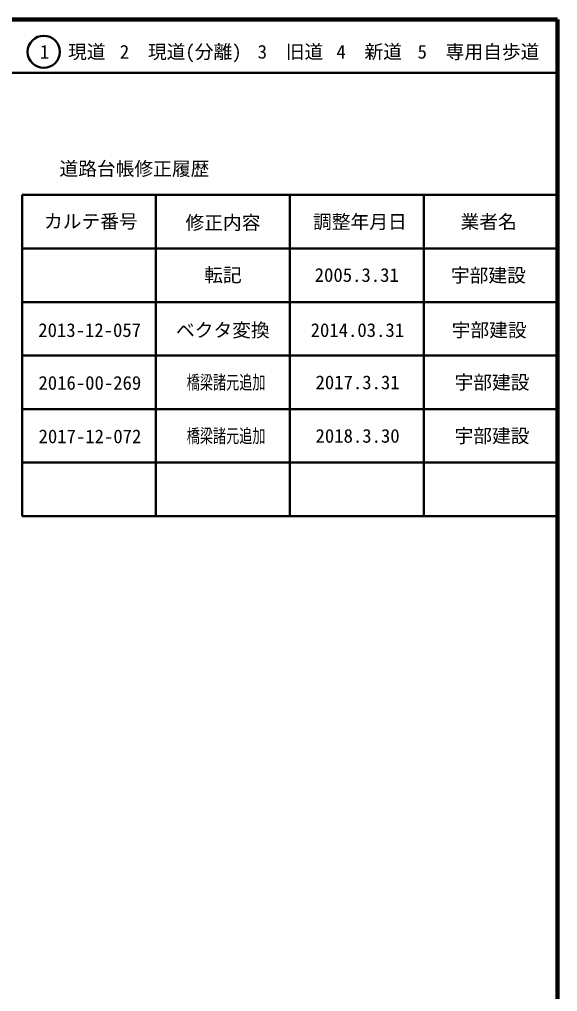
# Model space of a CAD drawing. Units: millimetres, scale not verified. Extents: x 40000 to 680000, y 20000 to 380000.
# Drawn here: x 579500 to 680000, y 198357 to 380000 of the extents above; entities that cross this region are included whole.
import ezdxf
from ezdxf.enums import TextEntityAlignment as Align

# ---------------------------------------------------------------- set-up
doc = ezdxf.new("R2010")
doc.units = ezdxf.units.MM
doc.header["$LTSCALE"] = 1000
for name, color, linetype, lineweight in [('M-TTL', 2, 'Continuous', 140), ('M-TTL-FRAM', 2, 'Continuous', 50), ('M-TTL-LINE', 7, 'Continuous', 50)]:
    doc.layers.add(name, color=color, linetype=linetype, lineweight=lineweight)
doc.layers.add('M-TTL-TXT', color=7, linetype='Continuous')
doc.styles.add('ＭＳ ゴシック', font='')
doc.styles.get('ＭＳ ゴシック').set_extended_font_data('MS Gothic')

msp = doc.modelspace()

# ---------------------------------------------------------------- linework, layer by layer
at = {"layer": 'M-TTL'}
for p, q in [((680000, 380000), (40000, 380000)), ((680000, 20000), (680000, 380000))]:
    msp.add_line(p, q, dxfattribs=at)
at = {"layer": 'M-TTL-FRAM'}
for p, q in [((580000, 347197), (580000, 287197)), ((580000, 347197), (680000, 347197)), ((580000, 287197), (680000, 287197))]:
    msp.add_line(p, q, dxfattribs=at)
at = {"layer": 'M-TTL-LINE'}
for p, q in [((40000, 370000), (680000, 370000)), ((605000, 347197), (605000, 287197)), ((630000, 347197), (630000, 287197)), ((655000, 347197), (655000, 287197)), ((580000, 337197), (680000, 337197)), ((580000, 327197), (680000, 327197)), ((580000, 317197), (680000, 317197)), ((580000, 307197), (680000, 307197)), ((580000, 297197), (680000, 297197))]:
    msp.add_line(p, q, dxfattribs=at)
msp.add_circle((584031, 373958), 3000, dxfattribs=at)

# ---------------------------------------------------------------- texts
at = {"layer": 'M-TTL-TXT', "style": 'ＭＳ ゴシック'}
for s, p in [('1\u3000現道', (589448, 373958)), ('2\u3000現道(分離)', (609619, 373958)), ('3\u3000旧道', (630121, 373958)), ('4\u3000新道', (644824, 373958)), ('5\u3000専用自歩道', (665228, 373958)), ('道路台帳修正履歴', (600968, 352113)), ('カルテ番号', (592839, 342277)), ('修正内容', (617509, 342023)), ('調整年月日', (643089, 342197)), ('業者名', (667134, 342197)), ('転記', (617500, 332245)), ('2005.3.31', (642500, 332245)), ('宇部建設', (667077, 332189)), ('ベクタ変換', (617489, 321951)), ('宇部建設', (667233, 321951)), ('2013-12-057', (592613, 321951)), ('2014.03.31', (642613, 321951))]:
    msp.add_text(s, height=2566, dxfattribs=at).set_placement(p, align=Align.MIDDLE_CENTER)
for s, p in [('2016-00-269', (583046, 310044)), ('2017.3.31', (634796, 310138)), ('2018.3.30', (634796, 300138))]:
    msp.add_text(s, height=2566, dxfattribs=at).set_placement(p, align=Align.BOTTOM_LEFT)
at = {"layer": 'M-TTL-TXT', "style": 'ＭＳ ゴシック', "width": 0.7}
for p in [(610749, 310138), (610749, 300138)]:
    msp.add_text('橋梁諸元追加', height=2566, dxfattribs=at).set_placement(p, align=Align.BOTTOM_LEFT)
at = {"layer": 'M-TTL-TXT', "style": 'ＭＳ ゴシック'}
for s, p in [('宇部建設', (667758, 310138)), ('2017-12-072', (592671, 300044)), ('宇部建設', (667758, 300138))]:
    msp.add_text(s, height=2566, dxfattribs=at).set_placement(p, align=Align.BOTTOM_CENTER)

doc.saveas('drawing.dxf')
